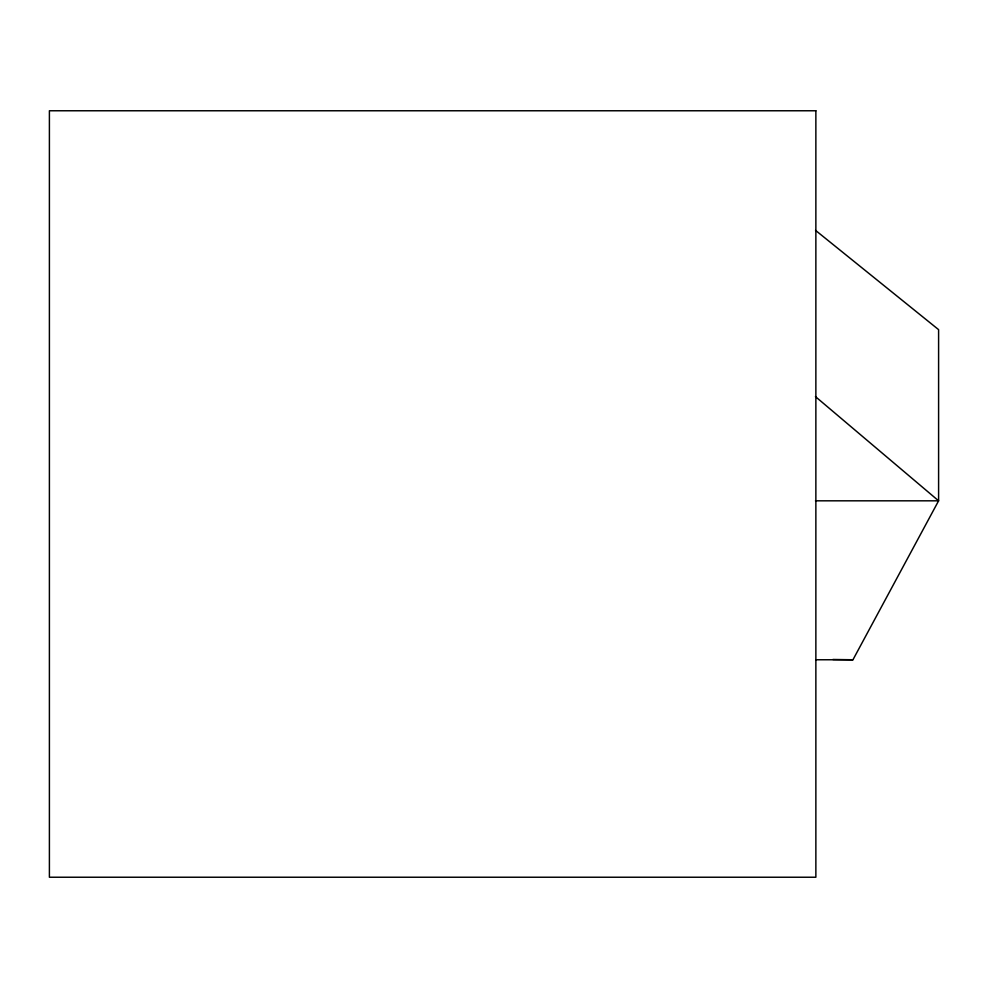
<?xml version="1.0" encoding="UTF-8"?>
<svg xmlns="http://www.w3.org/2000/svg" width="988" height="988" viewBox="0 0 988 988"><rect width="100%" height="100%" fill="white"/><g stroke="black" fill="none" stroke-linecap="round" stroke-linejoin="round"><path stroke-width="1.48" d="M815.94 659.762L852.953 659.762L938.6 500.817L938.6 329.646L815.52 230.352M815.471 500.817L938.6 500.817L815.433 396.596M832.896 659.478L852.953 659.762M815.866 110.767L49.4 110.767L49.4 877.233L815.866 877.233L815.866 110.767"/></g></svg>
